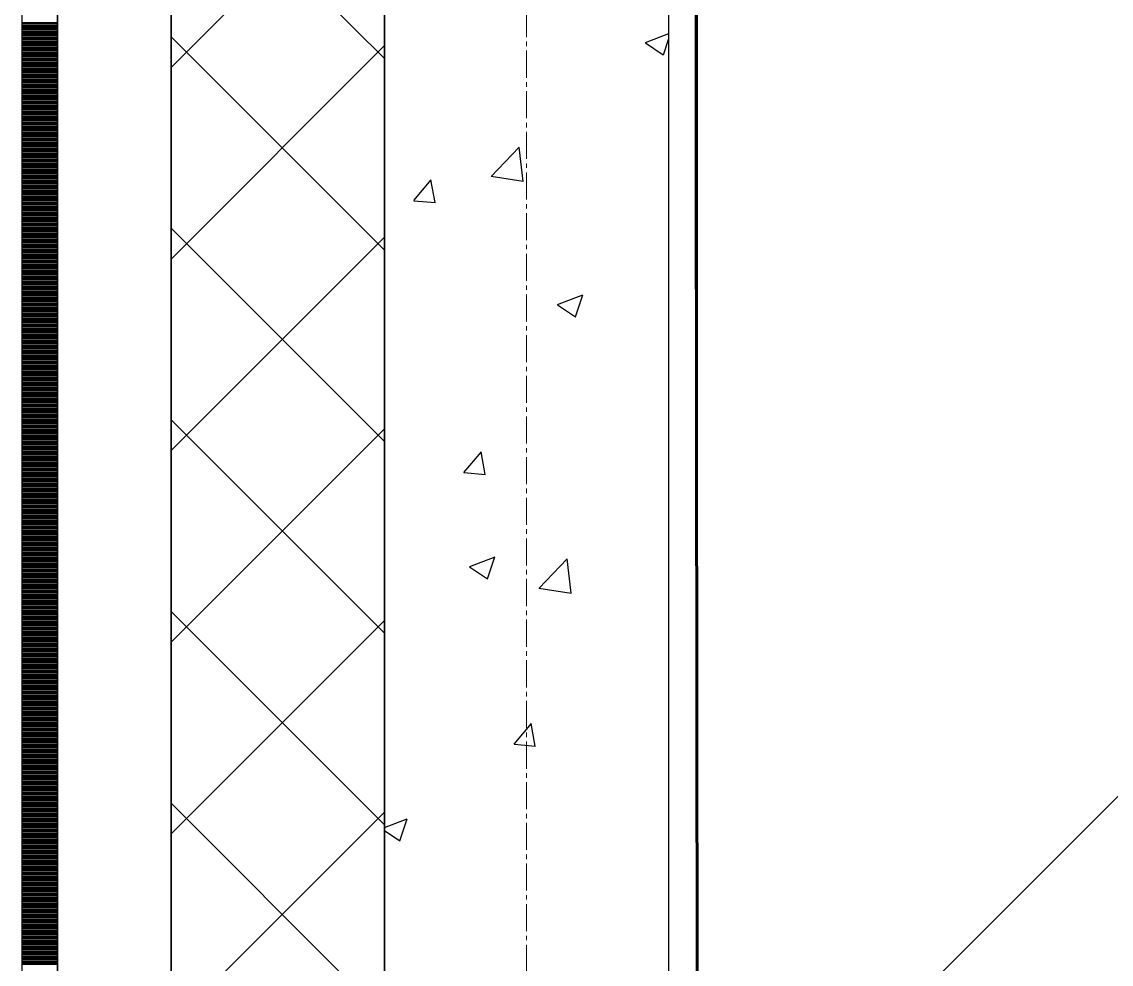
# Model space of a CAD drawing. Header units: millimetres. Extents: x 538266 to 1167394, y 114608 to 637157.
# Drawn here: x 1046079 to 1046845, y 524080 to 524743 of the extents above; entities that cross this region are included whole.
import ezdxf

# ---------------------------------------------------------------- set-up
doc = ezdxf.new("R2010")
doc.units = ezdxf.units.MM
doc.linetypes.add('CENTER2', pattern=[28.575, 19.05, -3.175, 3.175, -3.175])
doc.linetypes.add('DASHED', pattern=[19.05, 12.7, -6.35])
for name, color, linetype, lineweight in [('0) шт стен 3 эт', 150, 'Continuous', 60), ('АР_Стены ПЕНОблок', 52, 'Continuous', 20), ('АР_Тонкая', 254, 'Continuous', 5), ('АР_Утеплитель', 31, 'Continuous', 0), ('АР_Штриховка', 8, 'Continuous', 0)]:
    doc.layers.add(name, color=color, linetype=linetype, lineweight=lineweight)
doc.layers.add('АР_Делит', color=120, linetype='Continuous', lineweight=0, plot=False)
doc.layers.add('РД_Оси_100', color=7, linetype='Continuous', lineweight=0, true_color=0x525252)
doc.layers.add('ФВ-5', color=7, linetype='Continuous')

# ---------------------------------------------------------------- blocks, each defined once
blk = doc.blocks.new('СОШ_2200_АР_ОСИ_М100_28.05.24')
at = {"layer": 'АР_Делит', "color": 251, "linetype": 'DASHED', "true_color": 0x636466}
blk.add_lwpolyline([(114955, 135155), (114955, -355), (93595.036, -355), (93595.036, 13855), (94145, 13855), (94145, 68320), (66055, 68320), (66055, 13857.73), (83455, 13857.73), (83455, -355), (45245, -355), (45245, 13145), (44695, 13145), (44695, 26755), (45245, 26755), (45245, 68320), (20455, 68320), (20455, 26755), (27955, 26755), (27955, 13145), (-355, 13145), (-355, 100855)], dxfattribs=at)
at = {"layer": 'РД_Оси_100', "color": 251, "linetype": 'CENTER2', "true_color": 0x636466}
blk.add_line((0, -6155), (0, 139938.679), dxfattribs=at)
blk = doc.blocks.new('3_этаж1')
at = {"layer": 'АР_Стены ПЕНОблок', "color": 18, "linetype": 'Continuous', "lineweight": 25, "true_color": 0x000000}
for p, q in [((684283.57, 587568.74), (684283.57, 511368.74)), ((684483.57, 511368.74), (684483.57, 587568.74))]:
    blk.add_line(p, q, dxfattribs=at)
at = {"layer": 'АР_Тонкая', "color": 18, "linetype": 'Continuous', "lineweight": 25, "true_color": 0x000000}
for p, q in [((684028.57, 587568.74), (684028.57, 511368.74)), ((684053.57, 587568.74), (684053.57, 511368.74)), ((684053.57, 511368.74), (684053.57, 587568.74)), ((684133.57, 511368.74), (684133.57, 587568.74))]:
    blk.add_line(p, q, dxfattribs=at)
at = {"layer": 'АР_Утеплитель', "color": 18, "linetype": 'Continuous', "lineweight": 25, "true_color": 0x000000}
for p, q in [((684133.57, 587568.74), (684133.57, 511368.74)), ((684283.57, 511368.74), (684283.57, 587568.74))]:
    blk.add_line(p, q, dxfattribs=at)
at = {"layer": 'АР_Штриховка', "color": 18, "linetype": 'Continuous', "lineweight": 25, "true_color": 0x000000}
for p, q in [((684283.57, 524717.24), (684133.57, 524867.24)), ((684133.57, 524710.95), (684283.57, 524860.95)), ((684028.57, 524742.49), (684053.57, 524742.49)), ((684028.57, 524741.49), (684053.57, 524741.49)), ((684028.57, 524740.49), (684053.57, 524740.49)), ((684028.57, 524739.49), (684053.57, 524739.49)), ((684028.57, 524738.49), (684053.57, 524738.49)), ((684028.57, 524737.49), (684053.57, 524737.49)), ((684028.57, 524736.49), (684053.57, 524736.49)), ((684028.57, 524735.49), (684053.57, 524735.49)), ((684028.57, 524734.49), (684053.57, 524734.49)), ((684028.57, 524733.49), (684053.57, 524733.49)), ((684467.17, 524728.49), (684483.57, 524734.79)), ((684028.57, 524732.49), (684053.57, 524732.49)), ((684028.57, 524731.49), (684053.57, 524731.49)), ((684028.57, 524730.49), (684053.57, 524730.49)), ((684028.57, 524729.49), (684053.57, 524729.49)), ((684028.57, 524728.49), (684053.57, 524728.49)), ((684028.57, 524727.49), (684053.57, 524727.49)), ((684028.57, 524726.49), (684053.57, 524726.49)), ((684283.57, 524582.53), (684133.57, 524732.53)), ((684133.57, 524576.24), (684283.57, 524726.24)), ((684467.09, 524728.31), (684479.72, 524719.78)), ((684479.73, 524719.78), (684483.57, 524731.24)), ((684028.57, 524725.49), (684053.57, 524725.49)), ((684028.57, 524724.49), (684053.57, 524724.49)), ((684028.57, 524723.49), (684053.57, 524723.49)), ((684028.57, 524722.49), (684053.57, 524722.49)), ((684028.57, 524721.49), (684053.57, 524721.49)), ((684028.57, 524720.49), (684053.57, 524720.49)), ((684028.57, 524719.49), (684053.57, 524719.49)), ((684028.57, 524718.49), (684053.57, 524718.49)), ((684028.57, 524717.49), (684053.57, 524717.49)), ((684028.57, 524716.49), (684053.57, 524716.49)), ((684028.57, 524715.49), (684053.57, 524715.49)), ((684028.57, 524714.49), (684053.57, 524714.49)), ((684028.57, 524713.49), (684053.57, 524713.49)), ((684028.57, 524712.49), (684053.57, 524712.49)), ((684028.57, 524711.49), (684053.57, 524711.49)), ((684028.57, 524710.49), (684053.57, 524710.49)), ((684028.57, 524709.49), (684053.57, 524709.49)), ((684028.57, 524708.49), (684053.57, 524708.49)), ((684028.57, 524707.49), (684053.57, 524707.49)), ((684028.57, 524706.49), (684053.57, 524706.49)), ((684028.57, 524705.49), (684053.57, 524705.49)), ((684028.57, 524704.49), (684053.57, 524704.49)), ((684028.57, 524703.49), (684053.57, 524703.49)), ((684028.57, 524702.49), (684053.57, 524702.49)), ((684028.57, 524701.49), (684053.57, 524701.49)), ((684028.57, 524700.49), (684053.57, 524700.49)), ((684028.57, 524699.49), (684053.57, 524699.49)), ((684028.57, 524698.49), (684053.57, 524698.49)), ((684028.57, 524697.49), (684053.57, 524697.49)), ((684028.57, 524696.49), (684053.57, 524696.49)), ((684028.57, 524695.49), (684053.57, 524695.49)), ((684028.57, 524694.49), (684053.57, 524694.49)), ((684028.57, 524693.49), (684053.57, 524693.49)), ((684028.57, 524692.49), (684053.57, 524692.49)), ((684028.57, 524691.49), (684053.57, 524691.49)), ((684028.57, 524690.49), (684053.57, 524690.49)), ((684028.57, 524689.49), (684053.57, 524689.49)), ((684028.57, 524688.49), (684053.57, 524688.49)), ((684028.57, 524687.49), (684053.57, 524687.49)), ((684028.57, 524686.49), (684053.57, 524686.49)), ((684028.57, 524685.49), (684053.57, 524685.49)), ((684028.57, 524684.49), (684053.57, 524684.49)), ((684028.57, 524683.49), (684053.57, 524683.49)), ((684028.57, 524682.49), (684053.57, 524682.49)), ((684028.57, 524681.49), (684053.57, 524681.49)), ((684028.57, 524680.49), (684053.57, 524680.49)), ((684028.57, 524679.49), (684053.57, 524679.49)), ((684028.57, 524678.49), (684053.57, 524678.49)), ((684028.57, 524677.49), (684053.57, 524677.49)), ((684028.57, 524676.49), (684053.57, 524676.49)), ((684028.57, 524675.49), (684053.57, 524675.49)), ((684028.57, 524674.49), (684053.57, 524674.49)), ((684028.57, 524673.49), (684053.57, 524673.49)), ((684028.57, 524672.49), (684053.57, 524672.49)), ((684028.57, 524671.49), (684053.57, 524671.49)), ((684028.57, 524670.49), (684053.57, 524670.49)), ((684028.57, 524669.49), (684053.57, 524669.49)), ((684028.57, 524668.49), (684053.57, 524668.49)), ((684028.57, 524667.49), (684053.57, 524667.49)), ((684028.57, 524666.49), (684053.57, 524666.49)), ((684028.57, 524665.49), (684053.57, 524665.49)), ((684028.57, 524664.49), (684053.57, 524664.49)), ((684028.57, 524663.49), (684053.57, 524663.49)), ((684028.57, 524662.49), (684053.57, 524662.49)), ((684028.57, 524661.49), (684053.57, 524661.49)), ((684028.57, 524660.49), (684053.57, 524660.49)), ((684028.57, 524659.49), (684053.57, 524659.49)), ((684028.57, 524658.49), (684053.57, 524658.49)), ((684028.57, 524657.49), (684053.57, 524657.49)), ((684028.57, 524656.49), (684053.57, 524656.49)), ((684028.57, 524655.49), (684053.57, 524655.49)), ((684028.57, 524654.49), (684053.57, 524654.49)), ((684028.57, 524653.49), (684053.57, 524653.49)), ((684028.57, 524652.49), (684053.57, 524652.49)), ((684028.57, 524651.49), (684053.57, 524651.49)), ((684028.57, 524650.49), (684053.57, 524650.49)), ((684028.57, 524649.49), (684053.57, 524649.49)), ((684358.62, 524634.31), (684378.41, 524654.93)), ((684381.17, 524630.8), (684378.37, 524654.93)), ((684028.57, 524648.49), (684053.57, 524648.49)), ((684028.57, 524647.49), (684053.57, 524647.49)), ((684028.57, 524646.49), (684053.57, 524646.49)), ((684028.57, 524645.49), (684053.57, 524645.49)), ((684028.57, 524644.49), (684053.57, 524644.49)), ((684028.57, 524643.49), (684053.57, 524643.49)), ((684028.57, 524642.49), (684053.57, 524642.49)), ((684028.57, 524641.49), (684053.57, 524641.49)), ((684028.57, 524640.49), (684053.57, 524640.49)), ((684028.57, 524639.49), (684053.57, 524639.49)), ((684028.57, 524638.49), (684053.57, 524638.49)), ((684028.57, 524637.49), (684053.57, 524637.49)), ((684028.57, 524636.49), (684053.57, 524636.49)), ((684028.57, 524635.49), (684053.57, 524635.49)), ((684028.57, 524634.49), (684053.57, 524634.49)), ((684358.59, 524634.37), (684381.18, 524630.87)), ((684028.57, 524633.49), (684053.57, 524633.49)), ((684028.57, 524632.49), (684053.57, 524632.49)), ((684028.57, 524631.49), (684053.57, 524631.49)), ((684028.57, 524630.49), (684053.57, 524630.49)), ((684028.57, 524629.49), (684053.57, 524629.49)), ((684028.57, 524628.49), (684053.57, 524628.49)), ((684028.57, 524627.49), (684053.57, 524627.49)), ((684028.57, 524626.49), (684053.57, 524626.49)), ((684304.25, 524617.25), (684316.5, 524631.84)), ((684319.21, 524615.87), (684316.28, 524631.79)), ((684028.57, 524625.49), (684053.57, 524625.49)), ((684028.57, 524624.49), (684053.57, 524624.49)), ((684028.57, 524623.49), (684053.57, 524623.49)), ((684028.57, 524622.49), (684053.57, 524622.49)), ((684028.57, 524621.49), (684053.57, 524621.49)), ((684028.57, 524620.49), (684053.57, 524620.49)), ((684028.57, 524619.49), (684053.57, 524619.49)), ((684028.57, 524618.49), (684053.57, 524618.49)), ((684028.57, 524617.49), (684053.57, 524617.49)), ((684028.57, 524616.49), (684053.57, 524616.49)), ((684028.57, 524615.49), (684053.57, 524615.49)), ((684028.57, 524614.49), (684053.57, 524614.49)), ((684028.57, 524613.49), (684053.57, 524613.49)), ((684028.57, 524612.49), (684053.57, 524612.49)), ((684028.57, 524611.49), (684053.57, 524611.49)), ((684304.25, 524617.24), (684319.43, 524615.91)), ((684028.57, 524610.49), (684053.57, 524610.49)), ((684028.57, 524609.49), (684053.57, 524609.49)), ((684028.57, 524608.49), (684053.57, 524608.49)), ((684028.57, 524607.49), (684053.57, 524607.49)), ((684028.57, 524606.49), (684053.57, 524606.49)), ((684028.57, 524605.49), (684053.57, 524605.49)), ((684028.57, 524604.49), (684053.57, 524604.49)), ((684028.57, 524603.49), (684053.57, 524603.49)), ((684028.57, 524602.49), (684053.57, 524602.49)), ((684028.57, 524601.49), (684053.57, 524601.49)), ((684028.57, 524600.49), (684053.57, 524600.49)), ((684028.57, 524599.49), (684053.57, 524599.49)), ((684028.57, 524598.49), (684053.57, 524598.49)), ((684028.57, 524597.49), (684053.57, 524597.49)), ((684028.57, 524596.49), (684053.57, 524596.49)), ((684028.57, 524595.49), (684053.57, 524595.49)), ((684283.57, 524447.83), (684133.57, 524597.83)), ((684028.57, 524594.49), (684053.57, 524594.49)), ((684028.57, 524593.49), (684053.57, 524593.49)), ((684028.57, 524592.49), (684053.57, 524592.49)), ((684028.57, 524591.49), (684053.57, 524591.49)), ((684028.57, 524590.49), (684053.57, 524590.49)), ((684028.57, 524589.49), (684053.57, 524589.49)), ((684028.57, 524588.49), (684053.57, 524588.49)), ((684133.57, 524441.54), (684283.57, 524591.54)), ((684028.57, 524587.49), (684053.57, 524587.49)), ((684028.57, 524586.49), (684053.57, 524586.49)), ((684028.57, 524585.49), (684053.57, 524585.49)), ((684028.57, 524584.49), (684053.57, 524584.49)), ((684028.57, 524583.49), (684053.57, 524583.49)), ((684028.57, 524582.49), (684053.57, 524582.49)), ((684028.57, 524581.49), (684053.57, 524581.49)), ((684028.57, 524580.49), (684053.57, 524580.49)), ((684028.57, 524579.49), (684053.57, 524579.49)), ((684028.57, 524578.49), (684053.57, 524578.49)), ((684028.57, 524577.49), (684053.57, 524577.49)), ((684028.57, 524576.49), (684053.57, 524576.49)), ((684028.57, 524575.49), (684053.57, 524575.49)), ((684028.57, 524574.49), (684053.57, 524574.49)), ((684028.57, 524573.49), (684053.57, 524573.49)), ((684028.57, 524572.49), (684053.57, 524572.49)), ((684028.57, 524571.49), (684053.57, 524571.49)), ((684028.57, 524570.49), (684053.57, 524570.49)), ((684028.57, 524569.49), (684053.57, 524569.49)), ((684028.57, 524568.49), (684053.57, 524568.49)), ((684028.57, 524567.49), (684053.57, 524567.49)), ((684028.57, 524566.49), (684053.57, 524566.49)), ((684028.57, 524565.49), (684053.57, 524565.49)), ((684028.57, 524564.49), (684053.57, 524564.49)), ((684028.57, 524563.49), (684053.57, 524563.49)), ((684028.57, 524562.49), (684053.57, 524562.49)), ((684028.57, 524561.49), (684053.57, 524561.49)), ((684028.57, 524560.49), (684053.57, 524560.49)), ((684028.57, 524559.49), (684053.57, 524559.49)), ((684028.57, 524558.49), (684053.57, 524558.49)), ((684028.57, 524557.49), (684053.57, 524557.49)), ((684028.57, 524556.49), (684053.57, 524556.49)), ((684028.57, 524555.49), (684053.57, 524555.49)), ((684028.57, 524554.49), (684053.57, 524554.49)), ((684028.57, 524553.49), (684053.57, 524553.49)), ((684028.57, 524552.49), (684053.57, 524552.49)), ((684028.57, 524551.49), (684053.57, 524551.49)), ((684028.57, 524550.49), (684053.57, 524550.49)), ((684028.57, 524549.49), (684053.57, 524549.49)), ((684405.37, 524544.3), (684423.16, 524551.13)), ((684417.93, 524535.6), (684423.08, 524550.94)), ((684028.57, 524548.49), (684053.57, 524548.49)), ((684028.57, 524547.49), (684053.57, 524547.49)), ((684028.57, 524546.49), (684053.57, 524546.49)), ((684028.57, 524545.49), (684053.57, 524545.49)), ((684028.57, 524544.49), (684053.57, 524544.49)), ((684028.57, 524543.49), (684053.57, 524543.49)), ((684028.57, 524542.49), (684053.57, 524542.49)), ((684405.29, 524544.12), (684417.92, 524535.6)), ((684028.57, 524541.49), (684053.57, 524541.49)), ((684028.57, 524540.49), (684053.57, 524540.49)), ((684028.57, 524539.49), (684053.57, 524539.49)), ((684028.57, 524538.49), (684053.57, 524538.49)), ((684028.57, 524537.49), (684053.57, 524537.49)), ((684028.57, 524536.49), (684053.57, 524536.49)), ((684028.57, 524535.49), (684053.57, 524535.49)), ((684028.57, 524534.49), (684053.57, 524534.49)), ((684028.57, 524533.49), (684053.57, 524533.49)), ((684028.57, 524532.49), (684053.57, 524532.49)), ((684028.57, 524531.49), (684053.57, 524531.49)), ((684028.57, 524530.49), (684053.57, 524530.49)), ((684028.57, 524529.49), (684053.57, 524529.49)), ((684028.57, 524528.49), (684053.57, 524528.49)), ((684028.57, 524527.49), (684053.57, 524527.49)), ((684028.57, 524526.49), (684053.57, 524526.49)), ((684028.57, 524525.49), (684053.57, 524525.49)), ((684028.57, 524524.49), (684053.57, 524524.49)), ((684028.57, 524523.49), (684053.57, 524523.49)), ((684028.57, 524522.49), (684053.57, 524522.49)), ((684028.57, 524521.49), (684053.57, 524521.49)), ((684028.57, 524520.49), (684053.57, 524520.49)), ((684028.57, 524519.49), (684053.57, 524519.49)), ((684028.57, 524518.49), (684053.57, 524518.49)), ((684028.57, 524517.49), (684053.57, 524517.49)), ((684028.57, 524516.49), (684053.57, 524516.49)), ((684028.57, 524515.49), (684053.57, 524515.49)), ((684028.57, 524514.49), (684053.57, 524514.49)), ((684028.57, 524513.49), (684053.57, 524513.49)), ((684028.57, 524512.49), (684053.57, 524512.49)), ((684028.57, 524511.49), (684053.57, 524511.49)), ((684028.57, 524510.49), (684053.57, 524510.49)), ((684028.57, 524509.49), (684053.57, 524509.49)), ((684028.57, 524508.49), (684053.57, 524508.49)), ((684028.57, 524507.49), (684053.57, 524507.49)), ((684028.57, 524506.49), (684053.57, 524506.49)), ((684028.57, 524505.49), (684053.57, 524505.49)), ((684028.57, 524504.49), (684053.57, 524504.49)), ((684028.57, 524503.49), (684053.57, 524503.49)), ((684028.57, 524502.49), (684053.57, 524502.49)), ((684028.57, 524501.49), (684053.57, 524501.49)), ((684028.57, 524500.49), (684053.57, 524500.49)), ((684028.57, 524499.49), (684053.57, 524499.49)), ((684028.57, 524498.49), (684053.57, 524498.49)), ((684028.57, 524497.49), (684053.57, 524497.49)), ((684028.57, 524496.49), (684053.57, 524496.49)), ((684028.57, 524495.49), (684053.57, 524495.49)), ((684028.57, 524494.49), (684053.57, 524494.49)), ((684028.57, 524493.49), (684053.57, 524493.49)), ((684028.57, 524492.49), (684053.57, 524492.49)), ((684028.57, 524491.49), (684053.57, 524491.49)), ((684028.57, 524490.49), (684053.57, 524490.49)), ((684028.57, 524489.49), (684053.57, 524489.49)), ((684028.57, 524488.49), (684053.57, 524488.49)), ((684028.57, 524487.49), (684053.57, 524487.49)), ((684028.57, 524486.49), (684053.57, 524486.49)), ((684028.57, 524485.49), (684053.57, 524485.49)), ((684028.57, 524484.49), (684053.57, 524484.49)), ((684028.57, 524483.49), (684053.57, 524483.49)), ((684028.57, 524482.49), (684053.57, 524482.49)), ((684028.57, 524481.49), (684053.57, 524481.49)), ((684028.57, 524480.49), (684053.57, 524480.49)), ((684028.57, 524479.49), (684053.57, 524479.49)), ((684028.57, 524478.49), (684053.57, 524478.49)), ((684028.57, 524477.49), (684053.57, 524477.49)), ((684028.57, 524476.49), (684053.57, 524476.49)), ((684028.57, 524475.49), (684053.57, 524475.49)), ((684028.57, 524474.49), (684053.57, 524474.49)), ((684028.57, 524473.49), (684053.57, 524473.49)), ((684028.57, 524472.49), (684053.57, 524472.49)), ((684028.57, 524471.49), (684053.57, 524471.49)), ((684028.57, 524470.49), (684053.57, 524470.49)), ((684028.57, 524469.49), (684053.57, 524469.49)), ((684028.57, 524468.49), (684053.57, 524468.49)), ((684028.57, 524467.49), (684053.57, 524467.49)), ((684028.57, 524466.49), (684053.57, 524466.49)), ((684028.57, 524465.49), (684053.57, 524465.49)), ((684028.57, 524464.49), (684053.57, 524464.49)), ((684028.57, 524463.49), (684053.57, 524463.49)), ((684028.57, 524462.49), (684053.57, 524462.49)), ((684028.57, 524461.49), (684053.57, 524461.49)), ((684028.57, 524460.49), (684053.57, 524460.49)), ((684028.57, 524459.49), (684053.57, 524459.49)), ((684028.57, 524458.49), (684053.57, 524458.49)), ((684028.57, 524457.49), (684053.57, 524457.49)), ((684283.57, 524313.12), (684133.57, 524463.12)), ((684028.57, 524456.49), (684053.57, 524456.49)), ((684028.57, 524455.49), (684053.57, 524455.49)), ((684028.57, 524454.49), (684053.57, 524454.49)), ((684028.57, 524453.49), (684053.57, 524453.49)), ((684028.57, 524452.49), (684053.57, 524452.49)), ((684028.57, 524451.49), (684053.57, 524451.49)), ((684028.57, 524450.49), (684053.57, 524450.49)), ((684133.57, 524306.84), (684283.57, 524456.84)), ((684028.57, 524449.49), (684053.57, 524449.49)), ((684028.57, 524448.49), (684053.57, 524448.49)), ((684028.57, 524447.49), (684053.57, 524447.49)), ((684028.57, 524446.49), (684053.57, 524446.49)), ((684028.57, 524445.49), (684053.57, 524445.49)), ((684028.57, 524444.49), (684053.57, 524444.49)), ((684028.57, 524443.49), (684053.57, 524443.49)), ((684028.57, 524442.49), (684053.57, 524442.49)), ((684028.57, 524441.49), (684053.57, 524441.49)), ((684028.57, 524440.49), (684053.57, 524440.49)), ((684028.57, 524439.49), (684053.57, 524439.49)), ((684028.57, 524438.49), (684053.57, 524438.49)), ((684028.57, 524437.49), (684053.57, 524437.49)), ((684028.57, 524436.49), (684053.57, 524436.49)), ((684028.57, 524435.49), (684053.57, 524435.49)), ((684028.57, 524434.49), (684053.57, 524434.49)), ((684339.5, 524426.19), (684351.74, 524440.79)), ((684354.46, 524424.81), (684351.52, 524440.73)), ((684028.57, 524433.49), (684053.57, 524433.49)), ((684028.57, 524432.49), (684053.57, 524432.49)), ((684028.57, 524431.49), (684053.57, 524431.49)), ((684028.57, 524430.49), (684053.57, 524430.49)), ((684028.57, 524429.49), (684053.57, 524429.49)), ((684028.57, 524428.49), (684053.57, 524428.49)), ((684028.57, 524427.49), (684053.57, 524427.49)), ((684028.57, 524426.49), (684053.57, 524426.49)), ((684028.57, 524425.49), (684053.57, 524425.49)), ((684028.57, 524424.49), (684053.57, 524424.49)), ((684028.57, 524423.49), (684053.57, 524423.49)), ((684028.57, 524422.49), (684053.57, 524422.49)), ((684028.57, 524421.49), (684053.57, 524421.49)), ((684028.57, 524420.49), (684053.57, 524420.49)), ((684028.57, 524419.49), (684053.57, 524419.49)), ((684339.5, 524426.18), (684354.68, 524424.85)), ((684028.57, 524418.49), (684053.57, 524418.49)), ((684028.57, 524417.49), (684053.57, 524417.49)), ((684028.57, 524416.49), (684053.57, 524416.49)), ((684028.57, 524415.49), (684053.57, 524415.49)), ((684028.57, 524414.49), (684053.57, 524414.49)), ((684028.57, 524413.49), (684053.57, 524413.49)), ((684028.57, 524412.49), (684053.57, 524412.49)), ((684028.57, 524411.49), (684053.57, 524411.49)), ((684028.57, 524410.49), (684053.57, 524410.49)), ((684028.57, 524409.49), (684053.57, 524409.49)), ((684028.57, 524408.49), (684053.57, 524408.49)), ((684028.57, 524407.49), (684053.57, 524407.49)), ((684028.57, 524406.49), (684053.57, 524406.49)), ((684028.57, 524405.49), (684053.57, 524405.49)), ((684028.57, 524404.49), (684053.57, 524404.49)), ((684028.57, 524403.49), (684053.57, 524403.49)), ((684028.57, 524402.49), (684053.57, 524402.49)), ((684028.57, 524401.49), (684053.57, 524401.49)), ((684028.57, 524400.49), (684053.57, 524400.49)), ((684028.57, 524399.49), (684053.57, 524399.49)), ((684028.57, 524398.49), (684053.57, 524398.49)), ((684028.57, 524397.49), (684053.57, 524397.49)), ((684028.57, 524396.49), (684053.57, 524396.49)), ((684028.57, 524395.49), (684053.57, 524395.49)), ((684028.57, 524394.49), (684053.57, 524394.49)), ((684028.57, 524393.49), (684053.57, 524393.49)), ((684028.57, 524392.49), (684053.57, 524392.49)), ((684028.57, 524391.49), (684053.57, 524391.49)), ((684028.57, 524390.49), (684053.57, 524390.49)), ((684028.57, 524389.49), (684053.57, 524389.49)), ((684028.57, 524388.49), (684053.57, 524388.49)), ((684028.57, 524387.49), (684053.57, 524387.49)), ((684028.57, 524386.49), (684053.57, 524386.49)), ((684028.57, 524385.49), (684053.57, 524385.49)), ((684028.57, 524384.49), (684053.57, 524384.49)), ((684028.57, 524383.49), (684053.57, 524383.49)), ((684028.57, 524382.49), (684053.57, 524382.49)), ((684028.57, 524381.49), (684053.57, 524381.49)), ((684028.57, 524380.49), (684053.57, 524380.49)), ((684028.57, 524379.49), (684053.57, 524379.49)), ((684028.57, 524378.49), (684053.57, 524378.49)), ((684028.57, 524377.49), (684053.57, 524377.49)), ((684028.57, 524376.49), (684053.57, 524376.49)), ((684028.57, 524375.49), (684053.57, 524375.49)), ((684028.57, 524374.49), (684053.57, 524374.49)), ((684028.57, 524373.49), (684053.57, 524373.49)), ((684028.57, 524372.49), (684053.57, 524372.49)), ((684028.57, 524371.49), (684053.57, 524371.49)), ((684028.57, 524370.49), (684053.57, 524370.49)), ((684028.57, 524369.49), (684053.57, 524369.49)), ((684028.57, 524368.49), (684053.57, 524368.49)), ((684028.57, 524367.49), (684053.57, 524367.49)), ((684028.57, 524366.49), (684053.57, 524366.49)), ((684343.57, 524360.12), (684361.35, 524366.94)), ((684356.13, 524351.41), (684361.28, 524366.76)), ((684028.57, 524365.49), (684053.57, 524365.49)), ((684028.57, 524364.49), (684053.57, 524364.49)), ((684028.57, 524363.49), (684053.57, 524363.49)), ((684028.57, 524362.49), (684053.57, 524362.49)), ((684028.57, 524361.49), (684053.57, 524361.49)), ((684028.57, 524360.49), (684053.57, 524360.49)), ((684028.57, 524359.49), (684053.57, 524359.49)), ((684028.57, 524358.49), (684053.57, 524358.49)), ((684343.48, 524359.93), (684356.12, 524351.41)), ((684392.3, 524344.84), (684412.08, 524365.46)), ((684414.85, 524341.34), (684412.04, 524365.46)), ((684028.57, 524357.49), (684053.57, 524357.49)), ((684028.57, 524356.49), (684053.57, 524356.49)), ((684028.57, 524355.49), (684053.57, 524355.49)), ((684028.57, 524354.49), (684053.57, 524354.49)), ((684028.57, 524353.49), (684053.57, 524353.49)), ((684028.57, 524352.49), (684053.57, 524352.49)), ((684028.57, 524351.49), (684053.57, 524351.49)), ((684028.57, 524350.49), (684053.57, 524350.49)), ((684028.57, 524349.49), (684053.57, 524349.49)), ((684028.57, 524348.49), (684053.57, 524348.49)), ((684028.57, 524347.49), (684053.57, 524347.49)), ((684028.57, 524346.49), (684053.57, 524346.49)), ((684028.57, 524345.49), (684053.57, 524345.49)), ((684028.57, 524344.49), (684053.57, 524344.49)), ((684028.57, 524343.49), (684053.57, 524343.49)), ((684392.27, 524344.9), (684414.86, 524341.4)), ((684028.57, 524342.49), (684053.57, 524342.49)), ((684028.57, 524341.49), (684053.57, 524341.49)), ((684028.57, 524340.49), (684053.57, 524340.49)), ((684028.57, 524339.49), (684053.57, 524339.49)), ((684028.57, 524338.49), (684053.57, 524338.49)), ((684028.57, 524337.49), (684053.57, 524337.49)), ((684028.57, 524336.49), (684053.57, 524336.49)), ((684028.57, 524335.49), (684053.57, 524335.49)), ((684028.57, 524334.49), (684053.57, 524334.49)), ((684028.57, 524333.49), (684053.57, 524333.49)), ((684028.57, 524332.49), (684053.57, 524332.49)), ((684028.57, 524331.49), (684053.57, 524331.49)), ((684028.57, 524330.49), (684053.57, 524330.49)), ((684028.57, 524329.49), (684053.57, 524329.49)), ((684028.57, 524328.49), (684053.57, 524328.49)), ((684028.57, 524327.49), (684053.57, 524327.49)), ((684283.57, 524178.42), (684133.57, 524328.42)), ((684028.57, 524326.49), (684053.57, 524326.49)), ((684028.57, 524325.49), (684053.57, 524325.49)), ((684028.57, 524324.49), (684053.57, 524324.49)), ((684028.57, 524323.49), (684053.57, 524323.49)), ((684028.57, 524322.49), (684053.57, 524322.49)), ((684028.57, 524321.49), (684053.57, 524321.49)), ((684028.57, 524320.49), (684053.57, 524320.49)), ((684133.57, 524172.13), (684283.57, 524322.13)), ((684028.57, 524319.49), (684053.57, 524319.49)), ((684028.57, 524318.49), (684053.57, 524318.49)), ((684028.57, 524317.49), (684053.57, 524317.49)), ((684028.57, 524316.49), (684053.57, 524316.49)), ((684028.57, 524315.49), (684053.57, 524315.49)), ((684028.57, 524314.49), (684053.57, 524314.49)), ((684028.57, 524313.49), (684053.57, 524313.49)), ((684028.57, 524312.49), (684053.57, 524312.49)), ((684028.57, 524311.49), (684053.57, 524311.49)), ((684028.57, 524310.49), (684053.57, 524310.49)), ((684028.57, 524309.49), (684053.57, 524309.49)), ((684028.57, 524308.49), (684053.57, 524308.49)), ((684028.57, 524307.49), (684053.57, 524307.49)), ((684028.57, 524306.49), (684053.57, 524306.49)), ((684028.57, 524305.49), (684053.57, 524305.49)), ((684028.57, 524304.49), (684053.57, 524304.49)), ((684028.57, 524303.49), (684053.57, 524303.49)), ((684028.57, 524302.49), (684053.57, 524302.49)), ((684028.57, 524301.49), (684053.57, 524301.49)), ((684028.57, 524300.49), (684053.57, 524300.49)), ((684028.57, 524299.49), (684053.57, 524299.49)), ((684028.57, 524298.49), (684053.57, 524298.49)), ((684028.57, 524297.49), (684053.57, 524297.49)), ((684028.57, 524296.49), (684053.57, 524296.49)), ((684028.57, 524295.49), (684053.57, 524295.49)), ((684028.57, 524294.49), (684053.57, 524294.49)), ((684028.57, 524293.49), (684053.57, 524293.49)), ((684028.57, 524292.49), (684053.57, 524292.49)), ((684028.57, 524291.49), (684053.57, 524291.49)), ((684028.57, 524290.49), (684053.57, 524290.49)), ((684028.57, 524289.49), (684053.57, 524289.49)), ((684028.57, 524288.49), (684053.57, 524288.49)), ((684028.57, 524287.49), (684053.57, 524287.49)), ((684028.57, 524286.49), (684053.57, 524286.49)), ((684028.57, 524285.49), (684053.57, 524285.49)), ((684028.57, 524284.49), (684053.57, 524284.49)), ((684028.57, 524283.49), (684053.57, 524283.49)), ((684028.57, 524282.49), (684053.57, 524282.49)), ((684028.57, 524281.49), (684053.57, 524281.49)), ((684028.57, 524280.49), (684053.57, 524280.49)), ((684028.57, 524279.49), (684053.57, 524279.49)), ((684028.57, 524278.49), (684053.57, 524278.49)), ((684028.57, 524277.49), (684053.57, 524277.49)), ((684028.57, 524276.49), (684053.57, 524276.49)), ((684028.57, 524275.49), (684053.57, 524275.49)), ((684028.57, 524274.49), (684053.57, 524274.49)), ((684028.57, 524273.49), (684053.57, 524273.49)), ((684028.57, 524272.49), (684053.57, 524272.49)), ((684028.57, 524271.49), (684053.57, 524271.49)), ((684028.57, 524270.49), (684053.57, 524270.49)), ((684028.57, 524269.49), (684053.57, 524269.49)), ((684028.57, 524268.49), (684053.57, 524268.49)), ((684028.57, 524267.49), (684053.57, 524267.49)), ((684028.57, 524266.49), (684053.57, 524266.49)), ((684028.57, 524265.49), (684053.57, 524265.49)), ((684028.57, 524264.49), (684053.57, 524264.49)), ((684028.57, 524263.49), (684053.57, 524263.49)), ((684028.57, 524262.49), (684053.57, 524262.49)), ((684028.57, 524261.49), (684053.57, 524261.49)), ((684028.57, 524260.49), (684053.57, 524260.49)), ((684028.57, 524259.49), (684053.57, 524259.49)), ((684028.57, 524258.49), (684053.57, 524258.49)), ((684028.57, 524257.49), (684053.57, 524257.49)), ((684028.57, 524256.49), (684053.57, 524256.49)), ((684028.57, 524255.49), (684053.57, 524255.49)), ((684028.57, 524254.49), (684053.57, 524254.49)), ((684028.57, 524253.49), (684053.57, 524253.49)), ((684028.57, 524252.49), (684053.57, 524252.49)), ((684028.57, 524251.49), (684053.57, 524251.49)), ((684028.57, 524250.49), (684053.57, 524250.49)), ((684028.57, 524249.49), (684053.57, 524249.49)), ((684028.57, 524248.49), (684053.57, 524248.49)), ((684028.57, 524247.49), (684053.57, 524247.49)), ((684028.57, 524246.49), (684053.57, 524246.49)), ((684028.57, 524245.49), (684053.57, 524245.49)), ((684028.57, 524244.49), (684053.57, 524244.49)), ((684028.57, 524243.49), (684053.57, 524243.49)), ((684374.74, 524235.14), (684386.99, 524249.73)), ((684389.7, 524233.76), (684386.76, 524249.68)), ((684028.57, 524242.49), (684053.57, 524242.49)), ((684028.57, 524241.49), (684053.57, 524241.49)), ((684028.57, 524240.49), (684053.57, 524240.49)), ((684028.57, 524239.49), (684053.57, 524239.49)), ((684028.57, 524238.49), (684053.57, 524238.49)), ((684028.57, 524237.49), (684053.57, 524237.49)), ((684028.57, 524236.49), (684053.57, 524236.49)), ((684028.57, 524235.49), (684053.57, 524235.49)), ((684028.57, 524234.49), (684053.57, 524234.49)), ((684028.57, 524233.49), (684053.57, 524233.49)), ((684028.57, 524232.49), (684053.57, 524232.49)), ((684028.57, 524231.49), (684053.57, 524231.49)), ((684028.57, 524230.49), (684053.57, 524230.49)), ((684028.57, 524229.49), (684053.57, 524229.49)), ((684028.57, 524228.49), (684053.57, 524228.49)), ((684374.74, 524235.13), (684389.92, 524233.8)), ((684028.57, 524227.49), (684053.57, 524227.49)), ((684028.57, 524226.49), (684053.57, 524226.49)), ((684028.57, 524225.49), (684053.57, 524225.49)), ((684028.57, 524224.49), (684053.57, 524224.49)), ((684028.57, 524223.49), (684053.57, 524223.49)), ((684028.57, 524222.49), (684053.57, 524222.49)), ((684028.57, 524221.49), (684053.57, 524221.49)), ((684028.57, 524220.49), (684053.57, 524220.49)), ((684028.57, 524219.49), (684053.57, 524219.49)), ((684028.57, 524218.49), (684053.57, 524218.49)), ((684028.57, 524217.49), (684053.57, 524217.49)), ((684028.57, 524216.49), (684053.57, 524216.49)), ((684028.57, 524215.49), (684053.57, 524215.49)), ((684028.57, 524214.49), (684053.57, 524214.49)), ((684028.57, 524213.49), (684053.57, 524213.49)), ((684028.57, 524212.49), (684053.57, 524212.49)), ((684028.57, 524211.49), (684053.57, 524211.49)), ((684028.57, 524210.49), (684053.57, 524210.49)), ((684028.57, 524209.49), (684053.57, 524209.49)), ((684028.57, 524208.49), (684053.57, 524208.49)), ((684028.57, 524207.49), (684053.57, 524207.49)), ((684028.57, 524206.49), (684053.57, 524206.49)), ((684028.57, 524205.49), (684053.57, 524205.49)), ((684028.57, 524204.49), (684053.57, 524204.49)), ((684028.57, 524203.49), (684053.57, 524203.49)), ((684028.57, 524202.49), (684053.57, 524202.49)), ((684028.57, 524201.49), (684053.57, 524201.49)), ((684028.57, 524200.49), (684053.57, 524200.49)), ((684028.57, 524199.49), (684053.57, 524199.49)), ((684028.57, 524198.49), (684053.57, 524198.49)), ((684028.57, 524197.49), (684053.57, 524197.49)), ((684028.57, 524196.49), (684053.57, 524196.49)), ((684028.57, 524195.49), (684053.57, 524195.49)), ((684028.57, 524194.49), (684053.57, 524194.49)), ((684028.57, 524193.49), (684053.57, 524193.49)), ((684028.57, 524192.49), (684053.57, 524192.49)), ((684028.57, 524191.49), (684053.57, 524191.49)), ((684028.57, 524190.49), (684053.57, 524190.49)), ((684028.57, 524189.49), (684053.57, 524189.49)), ((684283.57, 524043.72), (684133.57, 524193.72)), ((684028.57, 524188.49), (684053.57, 524188.49)), ((684028.57, 524187.49), (684053.57, 524187.49)), ((684028.57, 524186.49), (684053.57, 524186.49)), ((684028.57, 524185.49), (684053.57, 524185.49)), ((684028.57, 524184.49), (684053.57, 524184.49)), ((684028.57, 524183.49), (684053.57, 524183.49)), ((684028.57, 524182.49), (684053.57, 524182.49)), ((684133.57, 524037.43), (684283.57, 524187.43)), ((684283.57, 524176.62), (684299.55, 524182.75)), ((684294.32, 524167.22), (684299.47, 524182.57)), ((684028.57, 524181.49), (684053.57, 524181.49)), ((684028.57, 524180.49), (684053.57, 524180.49)), ((684028.57, 524179.49), (684053.57, 524179.49)), ((684028.57, 524178.49), (684053.57, 524178.49)), ((684028.57, 524177.49), (684053.57, 524177.49)), ((684028.57, 524176.49), (684053.57, 524176.49)), ((684028.57, 524175.49), (684053.57, 524175.49)), ((684028.57, 524174.49), (684053.57, 524174.49)), ((684283.57, 524174.47), (684294.32, 524167.22)), ((684028.57, 524173.49), (684053.57, 524173.49)), ((684028.57, 524172.49), (684053.57, 524172.49)), ((684028.57, 524171.49), (684053.57, 524171.49)), ((684028.57, 524170.49), (684053.57, 524170.49)), ((684028.57, 524169.49), (684053.57, 524169.49)), ((684028.57, 524168.49), (684053.57, 524168.49)), ((684028.57, 524167.49), (684053.57, 524167.49)), ((684028.57, 524166.49), (684053.57, 524166.49)), ((684028.57, 524165.49), (684053.57, 524165.49)), ((684028.57, 524164.49), (684053.57, 524164.49)), ((684028.57, 524163.49), (684053.57, 524163.49)), ((684028.57, 524162.49), (684053.57, 524162.49)), ((684028.57, 524161.49), (684053.57, 524161.49)), ((684028.57, 524160.49), (684053.57, 524160.49)), ((684028.57, 524159.49), (684053.57, 524159.49)), ((684028.57, 524158.49), (684053.57, 524158.49)), ((684028.57, 524157.49), (684053.57, 524157.49)), ((684028.57, 524156.49), (684053.57, 524156.49)), ((684028.57, 524155.49), (684053.57, 524155.49)), ((684028.57, 524154.49), (684053.57, 524154.49)), ((684028.57, 524153.49), (684053.57, 524153.49)), ((684028.57, 524152.49), (684053.57, 524152.49)), ((684028.57, 524151.49), (684053.57, 524151.49)), ((684028.57, 524150.49), (684053.57, 524150.49)), ((684028.57, 524149.49), (684053.57, 524149.49)), ((684028.57, 524148.49), (684053.57, 524148.49)), ((684028.57, 524147.49), (684053.57, 524147.49)), ((684028.57, 524146.49), (684053.57, 524146.49)), ((684028.57, 524145.49), (684053.57, 524145.49)), ((684028.57, 524144.49), (684053.57, 524144.49)), ((684028.57, 524143.49), (684053.57, 524143.49)), ((684028.57, 524142.49), (684053.57, 524142.49)), ((684028.57, 524141.49), (684053.57, 524141.49)), ((684028.57, 524140.49), (684053.57, 524140.49)), ((684028.57, 524139.49), (684053.57, 524139.49)), ((684028.57, 524138.49), (684053.57, 524138.49)), ((684028.57, 524137.49), (684053.57, 524137.49)), ((684028.57, 524136.49), (684053.57, 524136.49)), ((684028.57, 524135.49), (684053.57, 524135.49)), ((684028.57, 524134.49), (684053.57, 524134.49)), ((684028.57, 524133.49), (684053.57, 524133.49)), ((684028.57, 524132.49), (684053.57, 524132.49)), ((684028.57, 524131.49), (684053.57, 524131.49)), ((684028.57, 524130.49), (684053.57, 524130.49)), ((684028.57, 524129.49), (684053.57, 524129.49)), ((684028.57, 524128.49), (684053.57, 524128.49)), ((684028.57, 524127.49), (684053.57, 524127.49)), ((684028.57, 524126.49), (684053.57, 524126.49)), ((684028.57, 524125.49), (684053.57, 524125.49)), ((684028.57, 524124.49), (684053.57, 524124.49)), ((684028.57, 524123.49), (684053.57, 524123.49)), ((684028.57, 524122.49), (684053.57, 524122.49)), ((684028.57, 524121.49), (684053.57, 524121.49)), ((684028.57, 524120.49), (684053.57, 524120.49)), ((684028.57, 524119.49), (684053.57, 524119.49)), ((684028.57, 524118.49), (684053.57, 524118.49)), ((684028.57, 524117.49), (684053.57, 524117.49)), ((684028.57, 524116.49), (684053.57, 524116.49)), ((684028.57, 524115.49), (684053.57, 524115.49)), ((684028.57, 524114.49), (684053.57, 524114.49)), ((684028.57, 524113.49), (684053.57, 524113.49)), ((684028.57, 524112.49), (684053.57, 524112.49)), ((684028.57, 524111.49), (684053.57, 524111.49)), ((684028.57, 524110.49), (684053.57, 524110.49)), ((684028.57, 524109.49), (684053.57, 524109.49)), ((684028.57, 524108.49), (684053.57, 524108.49)), ((684028.57, 524107.49), (684053.57, 524107.49)), ((684028.57, 524106.49), (684053.57, 524106.49)), ((684028.57, 524105.49), (684053.57, 524105.49)), ((684028.57, 524104.49), (684053.57, 524104.49)), ((684028.57, 524103.49), (684053.57, 524103.49)), ((684028.57, 524102.49), (684053.57, 524102.49)), ((684028.57, 524101.49), (684053.57, 524101.49)), ((684028.57, 524100.49), (684053.57, 524100.49)), ((684028.57, 524099.49), (684053.57, 524099.49)), ((684028.57, 524098.49), (684053.57, 524098.49)), ((684028.57, 524097.49), (684053.57, 524097.49)), ((684028.57, 524096.49), (684053.57, 524096.49)), ((684028.57, 524095.49), (684053.57, 524095.49)), ((684028.57, 524094.49), (684053.57, 524094.49)), ((684028.57, 524093.49), (684053.57, 524093.49)), ((684028.57, 524092.49), (684053.57, 524092.49)), ((684028.57, 524091.49), (684053.57, 524091.49)), ((684028.57, 524090.49), (684053.57, 524090.49)), ((684028.57, 524089.49), (684053.57, 524089.49)), ((684028.57, 524088.49), (684053.57, 524088.49)), ((684028.57, 524087.49), (684053.57, 524087.49)), ((684028.57, 524086.49), (684053.57, 524086.49)), ((684028.57, 524085.49), (684053.57, 524085.49)), ((684028.57, 524084.49), (684053.57, 524084.49)), ((684028.57, 524083.49), (684053.57, 524083.49)), ((684028.57, 524082.49), (684053.57, 524082.49)), ((684028.57, 524081.49), (684053.57, 524081.49)), ((684028.57, 524080.49), (684053.57, 524080.49))]:
    blk.add_line(p, q, dxfattribs=at)

msp = doc.modelspace()

# ---------------------------------------------------------------- hatches: boundary and pattern name
at = {"layer": 'ФВ-5'}
h = msp.add_hatch(dxfattribs=at)
h.set_pattern_fill('ANSI31', color=3, scale=300, style=0)
h.paths.add_polyline_path([(1054123.58, 541968.74), (1046553.58, 541968.74), (1046553.58, 510388.74), (1054123.58, 510388.74)])

# ---------------------------------------------------------------- linework, layer by layer
msp.add_lwpolyline([(1054123.58, 541968.74), (1046553.58, 541968.74), (1046553.58, 510388.74), (1054123.58, 510388.74)], close=True)
at = {"layer": '0) шт стен 3 эт', "color": 2}
msp.add_lwpolyline([(1046553.58, 524068.74), (1046549.36, 527568.74)], dxfattribs=at)

# ---------------------------------------------------------------- block references
at = {"layer": '0) шт стен 3 эт', "color": 5, "lineweight": 25}
msp.add_blockref('3_этаж1', (362050.01, 0), dxfattribs=at)
at = {"layer": 'РД_Оси_100', "lineweight": 25}
msp.add_blockref('СОШ_2200_АР_ОСИ_М100_28.05.24', (1046433.58, 496768.74), dxfattribs=at)

doc.saveas('drawing.dxf')
